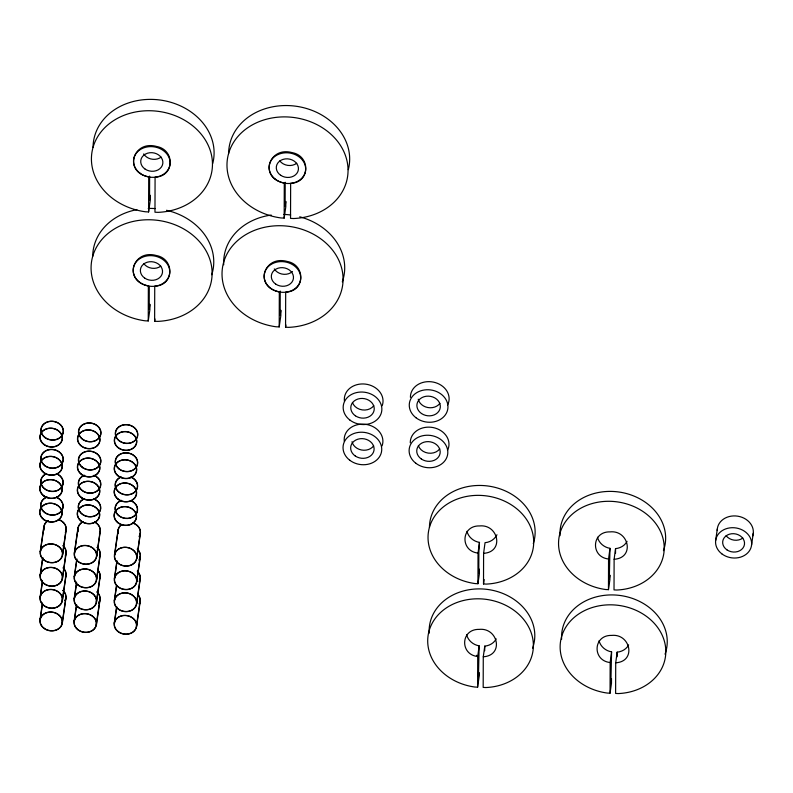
<?xml version="1.0" encoding="UTF-8"?>
<svg xmlns="http://www.w3.org/2000/svg" width="793" height="793" viewBox="0 0 793 793"><rect width="100%" height="100%" fill="white"/><g stroke="black" fill="none" stroke-linecap="round" stroke-linejoin="round"><path stroke-width="1.19" d="M148.251 320.957L148.36 285.857C122.895 281.346 132.401 248.794 156.271 255.495C174.896 258.825 174.371 285.649 154.734 286.164L154.625 321.244L157.767 321.383A60.714 50.623 8.2 0 0 203.008 246.028A60.714 50.623 8.2 0 0 100.354 241.359A60.714 50.623 8.2 0 0 145.109 320.808L148.251 320.957L149.887 309.607L149.907 304.294L149.213 309.092L149.282 286.313M148.598 211.929L148.707 176.829C123.242 172.319 132.748 139.766 156.618 146.467C175.243 149.798 174.718 176.621 155.081 177.136L154.972 212.217L158.114 212.355A60.714 50.623 8.2 0 0 203.355 137.001A60.714 50.623 8.2 0 0 100.701 132.332A60.714 50.623 8.2 0 0 145.456 211.781L148.598 211.929L150.234 200.579L150.254 195.266L149.56 200.064L149.629 176.086M279.205 326.914L279.314 291.814C253.849 287.304 263.355 254.751 287.225 261.452C305.84 264.793 305.325 291.606 285.688 292.121L285.569 327.202L288.711 327.35A60.714 50.623 8.2 0 0 333.962 251.986A60.714 50.623 8.2 0 0 231.308 247.317A60.714 50.623 8.2 0 0 276.063 326.775L279.205 326.914L280.841 315.564L280.851 310.251L280.167 315.049L280.236 291.071M284.172 218.095L284.281 182.995C258.815 178.484 268.321 145.932 292.181 152.633C310.806 155.973 310.281 182.796 290.644 183.302L290.535 218.382L293.678 218.531A60.714 50.623 8.2 0 0 338.928 143.166A60.714 50.623 8.2 0 0 236.264 138.497A60.714 50.623 8.2 0 0 281.029 217.956L284.172 218.095L285.797 206.745L285.817 201.432L285.123 206.23L285.202 182.251M496.19 638.88C494.049 643.133 489.41 645.7 484.781 646.126L483.274 656.782L483.185 687.412L485.921 687.541A53.002 44.2 8.2 0 0 525.422 621.742A53.002 44.2 8.2 0 0 435.803 617.668A53.002 44.2 8.2 0 0 474.878 687.035L477.614 687.164L477.713 656.515L479.141 645.839C473.302 644.897 468.068 640.575 466.631 634.737M496.973 534.75C494.763 539.299 490.034 542.313 485.038 542.68L483.601 553.336L483.512 583.965L486.248 584.094A53.002 44.2 8.2 0 0 525.749 518.295A53.002 44.2 8.2 0 0 436.13 514.221A53.002 44.2 8.2 0 0 475.205 583.589L477.941 583.717L478.04 553.068L479.468 542.392C473.629 541.45 468.395 537.129 466.958 531.29M479.141 645.839L478.457 676.806L479.061 672.613L479.041 677.252L477.614 687.164M479.468 542.392L478.853 552.424L478.784 573.359L479.388 569.166L479.368 573.805L477.941 583.717M484.692 650.766L484.781 646.126M627.035 541.371C624.874 545.643 620.205 548.231 615.546 548.617L614.119 559.273L614.02 589.903L616.766 590.032A53.002 44.2 8.2 0 0 656.267 524.232A53.002 44.2 8.2 0 0 566.648 520.158A53.002 44.2 8.2 0 0 605.723 589.526L608.459 589.655L608.558 559.006L609.986 548.33C604.147 547.388 598.913 543.066 597.476 537.228M609.986 548.33L609.302 579.296L609.906 575.103L609.886 579.742L608.459 589.655M628.621 644.907C626.47 649.18 621.801 651.767 617.142 652.153L615.715 662.809L615.616 693.439L618.362 693.568A53.002 44.2 8.2 0 0 657.863 627.769A53.002 44.2 8.2 0 0 568.234 623.695A53.002 44.2 8.2 0 0 607.309 693.062L610.055 693.181L610.154 662.542L611.581 651.866C605.743 650.914 600.499 646.592 599.062 640.764M611.581 651.866L610.888 682.832L611.492 678.639L611.482 683.279L610.055 693.181M615.537 553.256L615.546 548.617M617.123 656.792L617.142 652.153M40.225 551.581L43.823 526.602M40.384 551.849L43.982 526.859M40.146 575.084L42.554 558.431M40.314 575.351L42.881 557.499M40.076 597.119L42.485 580.466M40.245 597.387L42.465 581.923M40.007 619.72L42.406 603.067M40.165 619.987L42.574 603.324M62.429 554.733L66.027 529.744M62.558 555.031A11.3 9.417 8.2 0 0 47.084 544.385A11.3 9.417 8.2 0 0 44.527 560.502A11.3 9.417 8.2 0 0 62.558 555.031L66.156 530.041M62.35 578.236L65.948 553.246M62.478 578.533A11.3 9.417 8.2 0 0 47.015 567.887A11.3 9.417 8.2 0 0 44.458 584.005A11.3 9.417 8.2 0 0 62.478 578.533L66.087 553.544M62.28 600.271L65.878 575.282M62.409 600.569A11.3 9.417 8.2 0 0 46.946 589.923A11.3 9.417 8.2 0 0 44.388 606.04A11.3 9.417 8.2 0 0 62.409 600.569L66.017 575.579M62.211 622.872L65.809 597.882M62.34 623.169A11.3 9.417 8.2 0 0 46.866 612.523A11.3 9.417 8.2 0 0 44.309 628.641A11.3 9.417 8.2 0 0 62.34 623.169L65.938 598.18M74.314 553.137L77.912 528.148M74.473 553.405L78.071 528.416M74.235 576.64L76.643 559.977M74.403 576.898L76.971 559.055M74.165 598.675L76.574 582.012M74.334 598.943L76.554 583.47M74.096 621.276L76.495 604.613M74.255 621.534L76.663 604.881M96.518 556.289L100.116 531.3M96.647 556.587A11.3 9.417 8.2 0 0 81.173 545.941A11.3 9.417 8.2 0 0 78.616 562.059A11.3 9.417 8.2 0 0 96.647 556.587L100.245 531.597M96.439 579.782L100.037 554.793M96.568 580.08A11.3 9.417 8.2 0 0 81.104 569.443A11.3 9.417 8.2 0 0 78.547 585.551A11.3 9.417 8.2 0 0 96.568 580.08L100.176 555.09M96.369 601.818L99.968 576.828M96.498 602.115A11.3 9.417 8.2 0 0 81.035 591.479A11.3 9.417 8.2 0 0 78.467 607.597A11.3 9.417 8.2 0 0 96.498 602.115L100.106 577.135M96.3 624.418L99.898 599.429M96.429 624.715A11.3 9.417 8.2 0 0 80.955 614.079A11.3 9.417 8.2 0 0 78.398 630.197A11.3 9.417 8.2 0 0 96.429 624.715L100.027 599.726M114.46 554.961L118.058 529.972M114.618 555.229L118.216 530.239M114.38 578.464L116.958 560.611M114.539 578.731L116.938 562.068M114.311 600.499L116.541 585.036M154.625 321.244L154.952 318.974M114.47 600.767L116.7 585.293M114.242 623.1L116.472 607.626M114.4 623.367L116.799 606.704M136.654 558.113L140.262 533.124M136.783 558.411A11.3 9.417 8.2 0 0 121.319 547.765A11.3 9.417 8.2 0 0 118.762 563.882A11.3 9.417 8.2 0 0 136.783 558.411L140.391 533.421M136.584 581.606L140.183 556.627M136.713 581.903A11.3 9.417 8.2 0 0 121.24 571.267A11.3 9.417 8.2 0 0 118.682 587.385A11.3 9.417 8.2 0 0 136.713 581.903L140.311 556.924M136.515 603.651L140.113 578.662M136.644 603.949A11.3 9.417 8.2 0 0 121.17 593.303A11.3 9.417 8.2 0 0 118.613 609.42A11.3 9.417 8.2 0 0 136.644 603.949L140.242 578.959M136.446 626.242L140.044 601.263M136.574 626.549A11.3 9.417 8.2 0 0 121.101 615.903A11.3 9.417 8.2 0 0 118.544 632.021A11.3 9.417 8.2 0 0 136.574 626.549L140.173 601.56M285.569 327.202L285.896 324.932M483.512 583.965L484.146 579.564M715.613 540.707L717.318 528.921M751.576 545.029L753.271 533.243M483.601 553.336C504.556 552.027 498.41 523.975 479.547 525.937C460.842 525.382 459.95 551.185 478.04 553.068M614.119 559.273C635.074 557.965 628.928 529.912 610.065 531.885C591.36 531.32 590.468 557.122 608.558 559.006M483.274 656.782C504.229 655.464 498.083 627.422 479.22 629.384C460.515 628.829 459.623 654.631 477.713 656.515M615.715 662.809C636.67 661.491 630.524 633.448 611.661 635.411C592.946 634.856 592.054 660.648 610.154 662.542M476.484 655.345L478.526 655.861M560.036 535.701A53.002 44.2 8.2 0 1 619.164 492.047A53.002 44.2 8.2 0 1 663.434 550.679M429.449 527.444A53.002 44.2 8.2 0 1 489.331 486.208A53.002 44.2 8.2 0 1 533.302 543.631M429.191 633.201A53.002 44.2 8.2 0 1 488.319 589.546A53.002 44.2 8.2 0 1 532.589 648.178M561.622 639.227A53.002 44.2 8.2 0 1 620.75 595.573A53.002 44.2 8.2 0 1 665.03 654.205M63.787 568.492A11.3 9.417 8.2 0 1 65.561 577.245M62.964 567.847A11.112 9.268 8.2 0 1 65.422 577.126M63.103 545.683A11.3 9.417 8.2 0 1 65.244 556.032M63.034 545.812A11.112 9.268 8.2 0 1 65.492 555.08M58.474 519.484A11.3 9.417 8.2 0 1 65.323 532.539M44.061 530.14A11.3 9.417 8.2 0 1 48.145 520.525M58.375 519.593A11.112 9.268 8.2 0 1 65.561 531.588M43.972 528.703A11.112 9.268 8.2 0 1 48.284 520.624M62.964 590.319A11.3 9.417 8.2 0 1 65.105 600.678M62.895 590.448A11.112 9.268 8.2 0 1 64.947 600.608M97.053 591.865A11.3 9.417 8.2 0 1 98.699 603.037M96.984 592.004A11.112 9.268 8.2 0 1 98.52 602.997M94.565 521.853A11.3 9.417 8.2 0 1 99.412 534.085M78.15 531.697A11.3 9.417 8.2 0 1 83.186 521.566M94.555 522.002A11.112 9.268 8.2 0 1 99.65 533.134M78.061 530.259A11.112 9.268 8.2 0 1 83.245 521.705M97.192 547.229A11.3 9.417 8.2 0 1 99.333 557.588M97.123 547.368A11.112 9.268 8.2 0 1 99.581 556.636M97.876 570.048A11.3 9.417 8.2 0 1 99.65 578.801M97.757 570.127A11.112 9.268 8.2 0 1 99.512 578.672M137.258 571.099A11.3 9.417 8.2 0 1 139.409 581.447M137.903 571.961A11.112 9.268 8.2 0 1 139.251 581.378M137.338 549.063A11.3 9.417 8.2 0 1 138.983 560.225M137.268 549.192A11.112 9.268 8.2 0 1 139.32 559.343M132.709 522.865A11.3 9.417 8.2 0 1 139.062 536.722M118.296 533.52A11.3 9.417 8.2 0 1 121.488 524.5M132.6 522.974A11.112 9.268 8.2 0 1 139.39 535.85M118.355 532.965A11.112 9.268 8.2 0 1 121.686 524.55M56.472 473.599A11.3 9.417 8.2 0 1 61.19 487.913A11.3 9.417 8.2 0 1 43.774 488.181A11.3 9.417 8.2 0 1 46.093 473.758M56.432 473.728A11.112 9.268 8.2 0 1 61.061 487.794A11.112 9.268 8.2 0 1 43.942 488.091A11.112 9.268 8.2 0 1 46.143 473.907M56.402 497.211A11.3 9.417 8.2 0 1 60.883 511.772A11.3 9.417 8.2 0 1 43.189 511.287A11.3 9.417 8.2 0 1 47.035 496.953M56.362 497.34A11.112 9.268 8.2 0 1 60.783 511.634A11.112 9.268 8.2 0 1 43.417 511.247A11.112 9.268 8.2 0 1 46.975 497.132M93.98 498.916A11.3 9.417 8.2 0 1 98.471 513.487A11.3 9.417 8.2 0 1 80.767 512.992A11.3 9.417 8.2 0 1 84.613 498.658M93.941 499.045A11.112 9.268 8.2 0 1 98.362 513.339A11.112 9.268 8.2 0 1 80.995 512.962A11.112 9.268 8.2 0 1 84.554 498.847M94.06 475.304A11.3 9.417 8.2 0 1 98.768 489.618A11.3 9.417 8.2 0 1 81.352 489.896A11.3 9.417 8.2 0 1 83.671 475.473M94.02 475.433A11.112 9.268 8.2 0 1 98.441 489.727A11.112 9.268 8.2 0 1 81.064 489.35A11.112 9.268 8.2 0 1 84.623 475.235M130.885 476.989A11.3 9.417 8.2 0 1 135.593 491.293A11.3 9.417 8.2 0 1 118.177 491.571A11.3 9.417 8.2 0 1 120.496 477.148M130.845 477.108A11.112 9.268 8.2 0 1 135.266 491.402A11.112 9.268 8.2 0 1 117.889 491.026A11.112 9.268 8.2 0 1 121.448 476.91M130.805 500.591A11.3 9.417 8.2 0 1 135.296 515.163A11.3 9.417 8.2 0 1 117.592 514.667A11.3 9.417 8.2 0 1 121.438 500.333M130.766 500.72A11.112 9.268 8.2 0 1 135.187 515.014A11.112 9.268 8.2 0 1 117.82 514.637A11.112 9.268 8.2 0 1 121.379 500.522M137.942 594.472A11.3 9.417 8.2 0 1 139.34 604.048M137.833 594.562A11.112 9.268 8.2 0 1 139.172 603.979M296.741 163.269A11.122 9.278 8.2 0 1 279.8 160.89M228.622 153.644A60.714 50.623 8.2 0 1 295.63 106.183A60.714 50.623 8.2 0 1 348.315 169.643M93.049 147.468A60.714 50.623 8.2 0 1 160.067 100.017A60.714 50.623 8.2 0 1 212.742 163.477M161.167 157.103A11.122 9.278 8.2 0 1 143.692 153.931M160.82 266.131A11.122 9.278 8.2 0 1 143.89 263.742M166.54 210.284A60.714 50.623 8.2 0 1 211.751 274.765M92.712 256.496A60.714 50.623 8.2 0 1 136.882 209.649M148.212 208.43A60.714 50.623 8.2 0 1 155.131 208.579M299.734 216.806A60.714 50.623 8.2 0 1 342.318 281.852M223.715 264.812A60.714 50.623 8.2 0 1 271.196 215.052M283.765 214.407A60.714 50.623 8.2 0 1 290.674 215.002M292.468 271.513A11.122 9.278 8.2 0 1 274.299 268.916M410.427 397.343A19.409 16.187 8.2 0 1 433.424 382.117A19.409 16.187 8.2 0 1 447.629 404.945M439.897 403.33A11.766 9.813 8.2 0 1 427.744 407.523A11.766 9.813 8.2 0 1 418.238 399.196M410.278 442.831A19.409 16.187 8.2 0 1 433.275 427.605A19.409 16.187 8.2 0 1 447.49 450.434M439.748 448.818A11.766 9.813 8.2 0 1 428.19 453.11A11.766 9.813 8.2 0 1 418.367 445.666M344.331 441.483A19.409 16.187 8.2 0 1 365.236 424.285A19.409 16.187 8.2 0 1 382.077 445.884M373.672 445.815A11.766 9.813 8.2 0 1 361.519 449.998A11.766 9.813 8.2 0 1 352.013 441.681M344.459 401.298A19.409 16.187 8.2 0 1 365.365 384.099A19.409 16.187 8.2 0 1 382.206 405.699M373.8 405.629A11.766 9.813 8.2 0 1 362.232 409.912A11.766 9.813 8.2 0 1 352.419 402.477M717.239 530.547A18.11 15.107 8.2 0 1 737.787 516.184A18.11 15.107 8.2 0 1 752.577 536.207M742.843 538.05A10.983 9.159 8.2 0 1 726.13 535.701M43.883 605.446A11.112 9.268 8.2 0 0 62.112 601.193A11.112 9.268 8.2 0 0 47.798 589.843A11.112 9.268 8.2 0 0 43.883 605.446M43.952 583.4A11.112 9.268 8.2 0 0 62.181 579.158A11.112 9.268 8.2 0 0 47.867 567.808A11.112 9.268 8.2 0 0 43.952 583.4M44.021 559.908A11.112 9.268 8.2 0 0 62.25 555.665A11.112 9.268 8.2 0 0 47.947 544.315A11.112 9.268 8.2 0 0 44.021 559.908M43.803 628.046A11.112 9.268 8.2 0 0 62.032 623.794A11.112 9.268 8.2 0 0 47.729 612.444A11.112 9.268 8.2 0 0 43.803 628.046M77.892 629.592A11.112 9.268 8.2 0 0 96.122 625.35A11.112 9.268 8.2 0 0 81.818 614A11.112 9.268 8.2 0 0 77.892 629.592M78.11 561.454A11.112 9.268 8.2 0 0 96.34 557.211A11.112 9.268 8.2 0 0 82.036 545.862A11.112 9.268 8.2 0 0 78.11 561.454M78.041 584.956A11.112 9.268 8.2 0 0 96.27 580.714A11.112 9.268 8.2 0 0 81.957 569.364A11.112 9.268 8.2 0 0 78.041 584.956M77.962 606.992A11.112 9.268 8.2 0 0 96.201 602.749A11.112 9.268 8.2 0 0 81.887 591.4A11.112 9.268 8.2 0 0 77.962 606.992M118.107 608.816A11.112 9.268 8.2 0 0 136.337 604.573A11.112 9.268 8.2 0 0 122.033 593.223A11.112 9.268 8.2 0 0 118.107 608.816M118.177 586.78A11.112 9.268 8.2 0 0 136.406 582.538A11.112 9.268 8.2 0 0 122.102 571.188A11.112 9.268 8.2 0 0 118.177 586.78M118.256 563.288A11.112 9.268 8.2 0 0 136.485 559.035A11.112 9.268 8.2 0 0 122.172 547.685A11.112 9.268 8.2 0 0 118.256 563.288M44.121 496.21A11.3 9.417 8.2 0 0 62.151 490.728A11.3 9.417 8.2 0 0 46.678 480.092A11.3 9.417 8.2 0 0 44.121 496.21M43.615 495.605A11.112 9.268 8.2 0 0 61.844 491.363A11.112 9.268 8.2 0 0 47.53 480.013A11.112 9.268 8.2 0 0 43.615 495.605M44.19 472.975A11.3 9.417 8.2 0 0 62.221 467.503A11.3 9.417 8.2 0 0 46.747 456.857A11.3 9.417 8.2 0 0 44.19 472.975M43.684 472.38A11.112 9.268 8.2 0 0 61.913 468.138A11.112 9.268 8.2 0 0 47.61 456.788A11.112 9.268 8.2 0 0 43.684 472.38M45.191 466.036A11.3 9.417 8.2 0 0 63.222 460.564A11.3 9.417 8.2 0 0 47.749 449.918A11.3 9.417 8.2 0 0 45.191 466.036M44.686 465.441A11.112 9.268 8.2 0 0 62.915 461.199A11.112 9.268 8.2 0 0 48.611 449.849A11.112 9.268 8.2 0 0 44.686 465.441M44.279 444.794A11.3 9.417 8.2 0 0 62.31 439.322A11.3 9.417 8.2 0 0 46.837 428.676A11.3 9.417 8.2 0 0 44.279 444.794M43.774 444.189A11.112 9.268 8.2 0 0 62.003 439.946A11.112 9.268 8.2 0 0 47.699 428.597A11.112 9.268 8.2 0 0 43.774 444.189M45.28 437.855A11.3 9.417 8.2 0 0 63.311 432.383A11.3 9.417 8.2 0 0 47.838 421.737A11.3 9.417 8.2 0 0 45.28 437.855M44.775 437.25A11.112 9.268 8.2 0 0 63.004 433.008A11.112 9.268 8.2 0 0 48.7 421.658A11.112 9.268 8.2 0 0 44.775 437.25M44.041 519.811A11.3 9.417 8.2 0 0 62.072 514.34A11.3 9.417 8.2 0 0 46.609 503.694A11.3 9.417 8.2 0 0 44.041 519.811M43.536 519.217A11.112 9.268 8.2 0 0 61.765 514.974A11.112 9.268 8.2 0 0 47.461 503.624A11.112 9.268 8.2 0 0 43.536 519.217M81.629 521.526A11.3 9.417 8.2 0 0 99.65 516.055A11.3 9.417 8.2 0 0 84.187 505.409A11.3 9.417 8.2 0 0 81.629 521.526M81.124 520.922A11.112 9.268 8.2 0 0 99.353 516.679A11.112 9.268 8.2 0 0 85.039 505.329A11.112 9.268 8.2 0 0 81.124 520.922M81.857 446.499A11.3 9.417 8.2 0 0 99.888 441.027A11.3 9.417 8.2 0 0 84.425 430.381A11.3 9.417 8.2 0 0 81.857 446.499M81.352 445.904A11.112 9.268 8.2 0 0 99.591 441.661A11.112 9.268 8.2 0 0 85.277 430.312A11.112 9.268 8.2 0 0 81.352 445.904M82.859 439.56A11.3 9.417 8.2 0 0 100.889 434.088A11.3 9.417 8.2 0 0 85.426 423.442A11.3 9.417 8.2 0 0 82.859 439.56M82.353 438.965A11.112 9.268 8.2 0 0 100.582 434.723A11.112 9.268 8.2 0 0 86.278 423.373A11.112 9.268 8.2 0 0 82.353 438.965M81.768 474.69A11.3 9.417 8.2 0 0 99.799 469.218A11.3 9.417 8.2 0 0 84.336 458.572A11.3 9.417 8.2 0 0 81.768 474.69M81.263 474.085A11.112 9.268 8.2 0 0 99.502 469.843A11.112 9.268 8.2 0 0 85.188 458.493A11.112 9.268 8.2 0 0 81.263 474.085M82.769 467.751A11.3 9.417 8.2 0 0 100.8 462.279A11.3 9.417 8.2 0 0 85.337 451.633A11.3 9.417 8.2 0 0 82.769 467.751M82.264 467.146A11.112 9.268 8.2 0 0 100.493 462.904A11.112 9.268 8.2 0 0 86.189 451.554A11.112 9.268 8.2 0 0 82.264 467.146M81.699 497.915A11.3 9.417 8.2 0 0 99.73 492.443A11.3 9.417 8.2 0 0 84.256 481.797A11.3 9.417 8.2 0 0 81.699 497.915M81.193 497.32A11.112 9.268 8.2 0 0 99.422 493.068A11.112 9.268 8.2 0 0 85.119 481.718A11.112 9.268 8.2 0 0 81.193 497.32M118.524 499.59A11.3 9.417 8.2 0 0 136.555 494.118A11.3 9.417 8.2 0 0 121.081 483.472A11.3 9.417 8.2 0 0 118.524 499.59M118.018 498.995A11.112 9.268 8.2 0 0 136.247 494.743A11.112 9.268 8.2 0 0 121.944 483.393A11.112 9.268 8.2 0 0 118.018 498.995M118.603 476.365A11.3 9.417 8.2 0 0 136.624 470.893A11.3 9.417 8.2 0 0 121.16 460.247A11.3 9.417 8.2 0 0 118.603 476.365M118.098 475.76A11.112 9.268 8.2 0 0 136.327 471.518A11.112 9.268 8.2 0 0 122.013 460.168A11.112 9.268 8.2 0 0 118.098 475.76M119.604 469.426A11.3 9.417 8.2 0 0 137.625 463.955A11.3 9.417 8.2 0 0 122.162 453.309A11.3 9.417 8.2 0 0 119.604 469.426M119.099 468.822A11.112 9.268 8.2 0 0 137.328 464.579A11.112 9.268 8.2 0 0 123.014 453.229A11.112 9.268 8.2 0 0 119.099 468.822M118.692 448.174A11.3 9.417 8.2 0 0 136.713 442.702A11.3 9.417 8.2 0 0 121.25 432.056A11.3 9.417 8.2 0 0 118.692 448.174M118.187 447.579A11.112 9.268 8.2 0 0 136.416 443.337A11.112 9.268 8.2 0 0 122.102 431.987A11.112 9.268 8.2 0 0 118.187 447.579M119.693 441.235A11.3 9.417 8.2 0 0 137.714 435.763A11.3 9.417 8.2 0 0 122.251 425.117A11.3 9.417 8.2 0 0 119.693 441.235M119.188 440.64A11.112 9.268 8.2 0 0 137.417 436.398A11.112 9.268 8.2 0 0 123.103 425.048A11.112 9.268 8.2 0 0 119.188 440.64M118.454 523.202A11.3 9.417 8.2 0 0 136.475 517.73A11.3 9.417 8.2 0 0 121.012 507.084A11.3 9.417 8.2 0 0 118.454 523.202M117.949 522.597A11.112 9.268 8.2 0 0 136.178 518.354A11.112 9.268 8.2 0 0 121.864 507.005A11.112 9.268 8.2 0 0 117.949 522.597M118.038 631.416A11.112 9.268 8.2 0 0 136.267 627.174A11.112 9.268 8.2 0 0 121.953 615.824A11.112 9.268 8.2 0 0 118.038 631.416M275.399 179.238A18.348 15.305 8.2 0 0 305.335 171.813A18.348 15.305 8.2 0 0 281.366 153.386A18.348 15.305 8.2 0 0 275.399 179.238M280.643 175.253A11.122 9.278 8.2 0 0 298.366 169.801A11.122 9.278 8.2 0 0 283.091 159.373A11.122 9.278 8.2 0 0 280.643 175.253M139.826 173.062A18.348 15.305 8.2 0 0 169.761 165.648A18.348 15.305 8.2 0 0 145.803 147.22A18.348 15.305 8.2 0 0 139.826 173.062M145.079 169.087A11.122 9.278 8.2 0 0 162.793 163.636A11.122 9.278 8.2 0 0 147.518 153.208A11.122 9.278 8.2 0 0 145.079 169.087M139.479 282.1A18.348 15.305 8.2 0 0 169.415 274.675A18.348 15.305 8.2 0 0 145.456 256.248A18.348 15.305 8.2 0 0 139.479 282.1M144.732 278.115A11.122 9.278 8.2 0 0 162.456 272.663A11.122 9.278 8.2 0 0 147.171 262.235A11.122 9.278 8.2 0 0 144.732 278.115M270.433 288.057A18.348 15.305 8.2 0 0 300.369 280.633A18.348 15.305 8.2 0 0 276.41 262.205A18.348 15.305 8.2 0 0 270.433 288.057M275.677 284.072A11.122 9.278 8.2 0 0 293.4 278.621A11.122 9.278 8.2 0 0 278.125 268.193A11.122 9.278 8.2 0 0 275.677 284.072M415.948 417.733A19.409 16.187 8.2 0 0 447.619 409.882A19.409 16.187 8.2 0 0 422.263 390.384A19.409 16.187 8.2 0 0 415.948 417.733M421.499 413.52A11.766 9.813 8.2 0 0 440.244 407.751A11.766 9.813 8.2 0 0 424.086 396.718A11.766 9.813 8.2 0 0 421.499 413.52M415.8 463.221A19.409 16.187 8.2 0 0 447.47 455.37A19.409 16.187 8.2 0 0 422.124 435.872A19.409 16.187 8.2 0 0 415.8 463.221M421.351 459.008A11.766 9.813 8.2 0 0 440.105 453.239A11.766 9.813 8.2 0 0 423.938 442.207A11.766 9.813 8.2 0 0 421.351 459.008M349.723 460.208A19.409 16.187 8.2 0 0 381.393 452.367A19.409 16.187 8.2 0 0 356.037 432.859A19.409 16.187 8.2 0 0 349.723 460.208M355.274 456.005A11.766 9.813 8.2 0 0 374.018 450.236A11.766 9.813 8.2 0 0 357.861 439.203A11.766 9.813 8.2 0 0 355.274 456.005M349.852 420.022A19.409 16.187 8.2 0 0 381.522 412.172A19.409 16.187 8.2 0 0 356.166 392.674A19.409 16.187 8.2 0 0 349.852 420.022M355.403 415.81A11.766 9.813 8.2 0 0 374.147 410.05A11.766 9.813 8.2 0 0 357.99 399.008A11.766 9.813 8.2 0 0 355.403 415.81M721.789 553.811A18.11 15.107 8.2 0 0 751.328 546.486A18.11 15.107 8.2 0 0 727.677 528.297A18.11 15.107 8.2 0 0 721.789 553.811M726.963 549.886A10.983 9.159 8.2 0 0 744.458 544.504A10.983 9.159 8.2 0 0 729.372 534.214A10.983 9.159 8.2 0 0 726.963 549.886"/></g></svg>
